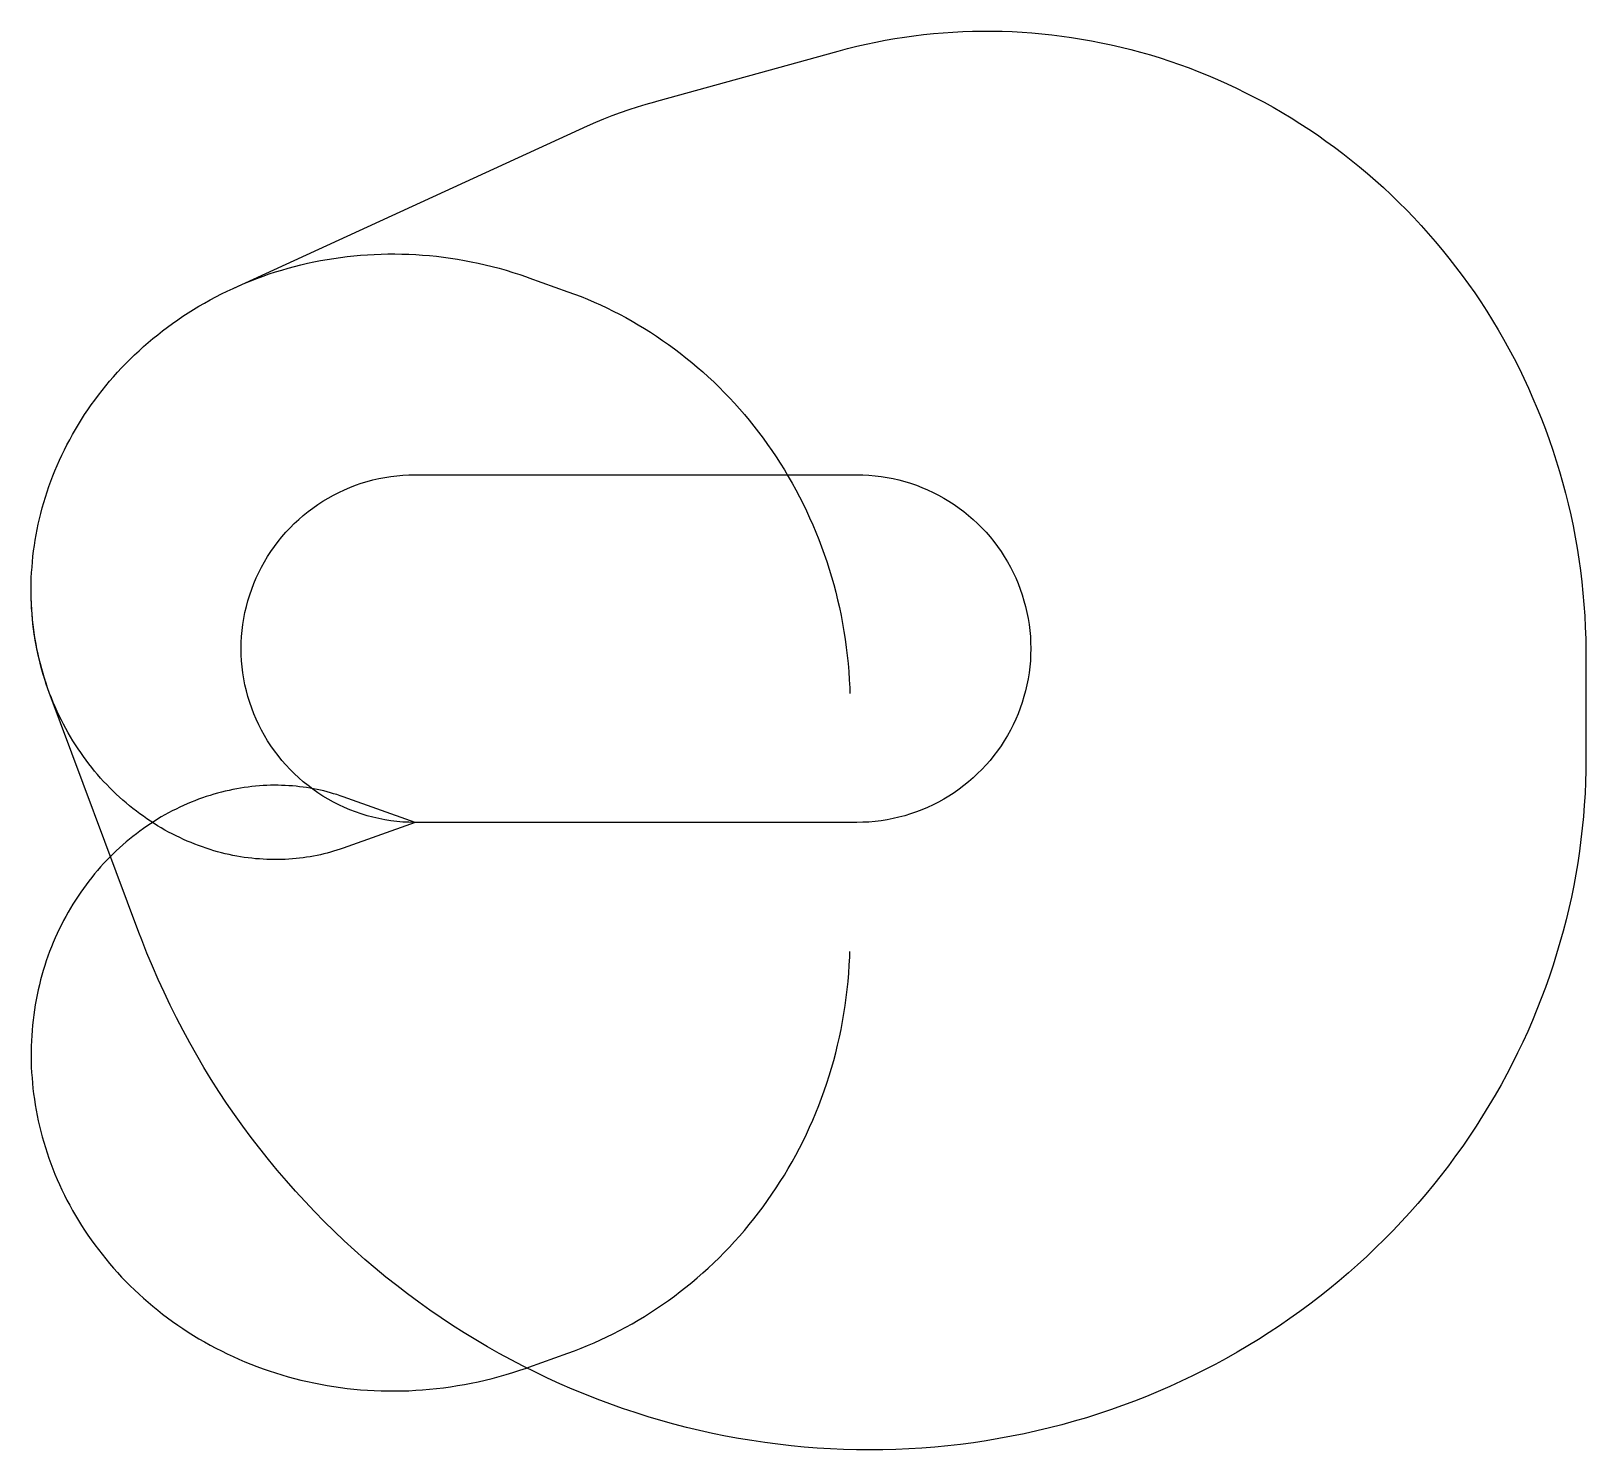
# Model space of a CAD drawing. Header units: metres. Extents: x -5631 to 17172, y -9206 to 11611.
import ezdxf

# ---------------------------------------------------------------- set-up
doc = ezdxf.new("R2010")
doc.units = ezdxf.units.M

msp = doc.modelspace()

# ---------------------------------------------------------------- linework, layer by layer
at = {"layer": 'NorminalTrack', "color": 1}
msp.add_lwpolyline([(0, 0), (0, 0), (-89, 2), (-178, 6), (-267, 14), (-355, 25), (-443, 39), (-530, 56), (-617, 76), (-703, 99), (-788, 125), (-872, 154), (-955, 186), (-1037, 220), (-1118, 258), (-1197, 299), (-1275, 342), (-1351, 388), (-1426, 436), (-1499, 487), (-1570, 541), (-1639, 597), (-1706, 655), (-1772, 716), (-1834, 779), (-1895, 844), (-1954, 911), (-2010, 980), (-2063, 1051), (-2114, 1124), (-2163, 1199), (-2209, 1275), (-2252, 1353), (-2292, 1432), (-2330, 1513), (-2365, 1595), (-2396, 1678), (-2425, 1762), (-2451, 1847), (-2474, 1933), (-2495, 2020), (-2511, 2107), (-2525, 2195), (-2536, 2284), (-2544, 2372), (-2549, 2461), (-2550, 2550), (-2549, 2639), (-2544, 2728), (-2536, 2817), (-2525, 2905), (-2511, 2993), (-2495, 3080), (-2474, 3167), (-2451, 3253), (-2425, 3338), (-2396, 3422), (-2365, 3506), (-2330, 3588), (-2292, 3668), (-2252, 3747), (-2209, 3825), (-2163, 3902), (-2114, 3976), (-2063, 4049), (-2010, 4120), (-1954, 4189), (-1895, 4257), (-1834, 4322), (-1772, 4385), (-1706, 4445), (-1639, 4504), (-1570, 4560), (-1499, 4613), (-1426, 4664), (-1351, 4713), (-1275, 4759), (-1197, 4802), (-1118, 4842), (-1037, 4880), (-955, 4915), (-872, 4947), (-788, 4976), (-703, 5002), (-617, 5025), (-530, 5045), (-443, 5062), (-355, 5076), (-267, 5086), (-178, 5094), (-89, 5099), (0, 5100), (0, 5100), (6480, 5100), (6480, 5100), (6569, 5099), (6657, 5094), (6746, 5086), (6835, 5076), (6922, 5062), (7010, 5045), (7097, 5025), (7183, 5002), (7268, 4976), (7352, 4947), (7435, 4915), (7517, 4880), (7598, 4842), (7677, 4802), (7755, 4759), (7831, 4713), (7906, 4664), (7979, 4613), (8050, 4560), (8119, 4504), (8186, 4445), (8251, 4385), (8314, 4322), (8375, 4257), (8433, 4189), (8489, 4120), (8543, 4049), (8594, 3976), (8642, 3902), (8688, 3825), (8731, 3747), (8772, 3668), (8809, 3588), (8844, 3506), (8876, 3422), (8905, 3338), (8931, 3253), (8954, 3167), (8974, 3080), (8991, 2993), (9005, 2905), (9016, 2817), (9024, 2728), (9028, 2639), (9030, 2550), (9028, 2461), (9024, 2372), (9016, 2284), (9005, 2195), (8991, 2107), (8974, 2020), (8954, 1933), (8931, 1847), (8905, 1762), (8876, 1678), (8844, 1595), (8809, 1513), (8772, 1432), (8731, 1353), (8688, 1275), (8642, 1199), (8594, 1124), (8543, 1051), (8489, 980), (8433, 911), (8375, 844), (8314, 779), (8251, 716), (8186, 655), (8119, 597), (8050, 541), (7979, 487), (7906, 436), (7831, 388), (7755, 342), (7677, 299), (7598, 258), (7517, 220), (7435, 186), (7352, 154), (7268, 125), (7183, 99), (7097, 76), (7010, 56), (6922, 39), (6835, 25), (6746, 14), (6657, 6), (6569, 2), (6480, 0), (0, 0)], dxfattribs=at)
at = {"layer": 'WindSpiral', "color": 5}
for points in [[(0, 0), (-1053, -376), (-1100, -392), (-1147, -408), (-1194, -422), (-1242, -436), (-1290, -449), (-1339, -462), (-1388, -473), (-1438, -484), (-1488, -494), (-1539, -503), (-1590, -511), (-1641, -518), (-1693, -525), (-1745, -531), (-1797, -535), (-1850, -539), (-1903, -542), (-1957, -544), (-2010, -545), (-2064, -545), (-2119, -545), (-2173, -543), (-2228, -540), (-2283, -536), (-2338, -532), (-2393, -526), (-2448, -519), (-2504, -512), (-2560, -503), (-2615, -493), (-2671, -483), (-2727, -471), (-2783, -458), (-2839, -445), (-2895, -430), (-2951, -414), (-3007, -397), (-3063, -379), (-3119, -360), (-3174, -340), (-3230, -319), (-3285, -296), (-3341, -273), (-3396, -249), (-3451, -223), (-3505, -197), (-3560, -169), (-3614, -141), (-3668, -111), (-3722, -80), (-3775, -48), (-3828, -15), (-3880, 19), (-3933, 54), (-3985, 90), (-4036, 127), (-4087, 165), (-4137, 204), (-4187, 244), (-4237, 286), (-4286, 328), (-4334, 371), (-4382, 416), (-4429, 461), (-4476, 507), (-4522, 555), (-4567, 603), (-4612, 652), (-4656, 703), (-4699, 754), (-4742, 806), (-4783, 859), (-4824, 913), (-4864, 968), (-4904, 1024), (-4942, 1081), (-4980, 1139), (-5017, 1197), (-5053, 1257), (-5088, 1317), (-5122, 1378), (-5155, 1440), (-5187, 1502), (-5218, 1566), (-5248, 1630), (-5278, 1695), (-5306, 1761), (-5333, 1827), (-5359, 1894), (-5384, 1962), (-5408, 2031), (-5430, 2100), (-5452, 2170), (-5472, 2240), (-5491, 2311), (-5509, 2383), (-5526, 2455), (-5542, 2528), (-5556, 2601), (-5570, 2675), (-5582, 2749), (-5592, 2824), (-5602, 2899), (-5610, 2974), (-5617, 3050), (-5622, 3126), (-5627, 3203), (-5629, 3280), (-5631, 3357), (-5631, 3435), (-5630, 3512), (-5628, 3590), (-5624, 3669), (-5618, 3747), (-5612, 3825), (-5604, 3904), (-5594, 3983), (-5583, 4062), (-5571, 4141), (-5557, 4220), (-5542, 4299), (-5526, 4377), (-5508, 4456), (-5488, 4535), (-5468, 4614), (-5445, 4692), (-5422, 4771), (-5396, 4849), (-5370, 4927), (-5342, 5005), (-5312, 5083), (-5281, 5160), (-5249, 5237), (-5215, 5314), (-5180, 5390), (-5143, 5466), (-5105, 5541), (-5065, 5616), (-5024, 5691), (-4981, 5765), (-4938, 5838), (-4892, 5911), (-4846, 5984), (-4797, 6055), (-4748, 6126), (-4697, 6197), (-4645, 6267), (-4591, 6336), (-4536, 6404), (-4480, 6472), (-4422, 6538), (-4363, 6604), (-4303, 6669), (-4241, 6733), (-4178, 6797), (-4114, 6859), (-4048, 6921), (-3982, 6981), (-3914, 7040), (-3844, 7099), (-3774, 7156), (-3702, 7213), (-3630, 7268), (-3556, 7322), (-3480, 7375), (-3404, 7426), (-3327, 7477), (-3248, 7526), (-3169, 7574), (-3088, 7621), (-3007, 7667), (-2924, 7711), (-2840, 7754), (-2756, 7795), (-2670, 7836), (-2670, 7836), (2413, 10169), (2531, 10222), (2651, 10273), (2771, 10323), (2893, 10370), (3015, 10415), (3139, 10458), (3264, 10499), (3389, 10537), (3516, 10574), (3544, 10582), (6206, 11317), (6342, 11353), (6479, 11387), (6617, 11419), (6756, 11448), (6895, 11475), (7035, 11500), (7176, 11522), (7317, 11542), (7459, 11559), (7602, 11574), (7745, 11586), (7888, 11596), (8032, 11603), (8176, 11608), (8321, 11611), (8466, 11610), (8611, 11608), (8756, 11602), (8902, 11595), (9047, 11584), (9193, 11571), (9338, 11556), (9484, 11538), (9629, 11517), (9775, 11494), (9920, 11468), (10065, 11440), (10210, 11409), (10354, 11376), (10498, 11340), (10642, 11301), (10785, 11260), (10928, 11216), (11070, 11169), (11211, 11121), (11352, 11069), (11493, 11015), (11632, 10958), (11771, 10899), (11909, 10838), (12046, 10774), (12182, 10707), (12318, 10638), (12452, 10566), (12585, 10492), (12717, 10416), (12848, 10337), (12978, 10255), (13107, 10172), (13234, 10086), (13360, 9997), (13485, 9906), (13608, 9813), (13730, 9718), (13850, 9620), (13969, 9520), (14086, 9418), (14202, 9314), (14316, 9207), (14429, 9098), (14539, 8987), (14648, 8875), (14755, 8759), (14860, 8642), (14963, 8523), (15065, 8402), (15164, 8279), (15262, 8154), (15357, 8027), (15450, 7899), (15542, 7768), (15631, 7636), (15717, 7502), (15802, 7366), (15884, 7229), (15965, 7089), (16042, 6949), (16118, 6806), (16191, 6663), (16262, 6517), (16330, 6371), (16396, 6222), (16459, 6073), (16520, 5922), (16578, 5770), (16633, 5617), (16686, 5462), (16737, 5306), (16785, 5150), (16830, 4992), (16872, 4833), (16912, 4673), (16949, 4512), (16983, 4350), (17014, 4188), (17043, 4025), (17069, 3861), (17092, 3696), (17112, 3531), (17129, 3365), (17143, 3198), (17155, 3031), (17163, 2864), (17169, 2696), (17172, 2528), (17172, 2455), (17172, 930), (17171, 761), (17166, 593), (17159, 424), (17149, 255), (17135, 86), (17119, -83), (17100, -252), (17077, -421), (17052, -590), (17024, -758), (16993, -926), (16959, -1094), (16922, -1262), (16881, -1429), (16838, -1596), (16792, -1762), (16743, -1927), (16691, -2092), (16636, -2256), (16578, -2420), (16518, -2583), (16454, -2745), (16387, -2905), (16318, -3065), (16245, -3225), (16170, -3382), (16092, -3539), (16010, -3695), (15927, -3850), (15840, -4003), (15750, -4155), (15658, -4305), (15563, -4454), (15465, -4602), (15365, -4748), (15262, -4893), (15156, -5036), (15047, -5177), (14936, -5317), (14823, -5455), (14707, -5591), (14588, -5725), (14467, -5857), (14343, -5988), (14217, -6116), (14088, -6242), (13957, -6367), (13824, -6489), (13688, -6609), (13551, -6726), (13410, -6842), (13268, -6955), (13124, -7066), (12977, -7174), (12828, -7280), (12678, -7384), (12525, -7485), (12370, -7584), (12214, -7680), (12055, -7773), (11895, -7864), (11733, -7952), (11569, -8037), (11404, -8119), (11237, -8199), (11068, -8276), (10897, -8350), (10726, -8421), (10552, -8489), (10378, -8555), (10202, -8617), (10024, -8677), (9846, -8733), (9666, -8786), (9485, -8836), (9303, -8883), (9119, -8927), (8935, -8968), (8750, -9006), (8564, -9040), (8377, -9072), (8190, -9100), (8002, -9124), (7813, -9146), (7623, -9164), (7433, -9179), (7242, -9191), (7051, -9199), (6860, -9204), (6668, -9206), (6476, -9204), (6284, -9199), (6092, -9191), (5899, -9179), (5707, -9164), (5514, -9145), (5322, -9123), (5130, -9098), (4938, -9069), (4746, -9037), (4555, -9002), (4364, -8963), (4173, -8921), (3983, -8875), (3794, -8826), (3605, -8774), (3417, -8718), (3230, -8659), (3043, -8597), (2858, -8531), (2673, -8462), (2489, -8389), (2306, -8314), (2125, -8235), (1944, -8152), (1765, -8067), (1587, -7978), (1411, -7886), (1235, -7791), (1062, -7693), (890, -7592), (719, -7487), (550, -7379), (383, -7269), (217, -7155), (53, -7038), (-109, -6918), (-269, -6795), (-427, -6670), (-583, -6541), (-737, -6410), (-888, -6275), (-1038, -6138), (-1185, -5998), (-1331, -5856), (-1473, -5710), (-1614, -5562), (-1752, -5412), (-1887, -5258), (-2020, -5103), (-2151, -4945), (-2279, -4784), (-2404, -4621), (-2526, -4455), (-2646, -4287), (-2763, -4117), (-2877, -3945), (-2988, -3771), (-3096, -3594), (-3202, -3415), (-3304, -3234), (-3403, -3052), (-3499, -2867), (-3592, -2680), (-3682, -2492), (-3769, -2302), (-3852, -2110), (-3932, -1916), (-4009, -1721), (-4050, -1615), (-5364, 1908), (-5389, 1976), (-5412, 2045), (-5435, 2114), (-5456, 2184), (-5476, 2254), (-5495, 2326), (-5513, 2397), (-5530, 2470), (-5545, 2542), (-5559, 2616), (-5572, 2690), (-5584, 2764), (-5594, 2839), (-5604, 2914), (-5611, 2989), (-5618, 3065), (-5623, 3142), (-5627, 3218), (-5630, 3295), (-5631, 3373), (-5631, 3408)], [(0, 0), (-1053, -376), (-1100, -392), (-1147, -408), (-1194, -422), (-1242, -436), (-1290, -449), (-1339, -462), (-1388, -473), (-1438, -484), (-1488, -494), (-1539, -503), (-1590, -511), (-1641, -518), (-1693, -525), (-1745, -531), (-1797, -535), (-1850, -539), (-1903, -542), (-1957, -544), (-2010, -545), (-2064, -545), (-2119, -545), (-2173, -543), (-2228, -540), (-2283, -536), (-2338, -532), (-2393, -526), (-2448, -519), (-2504, -512), (-2560, -503), (-2615, -493), (-2671, -483), (-2727, -471), (-2783, -458), (-2839, -445), (-2895, -430), (-2951, -414), (-3007, -397), (-3063, -379), (-3119, -360), (-3174, -340), (-3230, -319), (-3285, -296), (-3341, -273), (-3396, -249), (-3451, -223), (-3505, -197), (-3560, -169), (-3614, -141), (-3668, -111), (-3722, -80), (-3775, -48), (-3828, -15), (-3880, 19), (-3933, 54), (-3985, 90), (-4036, 127), (-4087, 165), (-4137, 204), (-4187, 244), (-4237, 286), (-4286, 328), (-4334, 371), (-4382, 416), (-4429, 461), (-4476, 507), (-4522, 555), (-4567, 603), (-4612, 652), (-4656, 703), (-4699, 754), (-4742, 806), (-4783, 859), (-4824, 913), (-4864, 968), (-4904, 1024), (-4942, 1081), (-4980, 1139), (-5017, 1197), (-5053, 1257), (-5088, 1317), (-5122, 1378), (-5155, 1440), (-5187, 1502), (-5218, 1566), (-5248, 1630), (-5278, 1695), (-5306, 1761), (-5333, 1827), (-5359, 1894), (-5384, 1962), (-5408, 2031), (-5430, 2100), (-5452, 2170), (-5472, 2240), (-5491, 2311), (-5509, 2383), (-5526, 2455), (-5542, 2528), (-5556, 2601), (-5570, 2675), (-5582, 2749), (-5592, 2824), (-5602, 2899), (-5610, 2974), (-5617, 3050), (-5622, 3126), (-5627, 3203), (-5629, 3280), (-5631, 3357), (-5631, 3435), (-5630, 3512), (-5628, 3590), (-5624, 3669), (-5618, 3747), (-5612, 3825), (-5604, 3904), (-5594, 3983), (-5583, 4062), (-5571, 4141), (-5557, 4220), (-5542, 4299), (-5526, 4377), (-5508, 4456), (-5488, 4535), (-5468, 4614), (-5445, 4692), (-5422, 4771), (-5396, 4849), (-5370, 4927), (-5342, 5005), (-5312, 5083), (-5281, 5160), (-5249, 5237), (-5215, 5314), (-5180, 5390), (-5143, 5466), (-5105, 5541), (-5065, 5616), (-5024, 5691), (-4981, 5765), (-4938, 5838), (-4892, 5911), (-4846, 5984), (-4797, 6055), (-4748, 6126), (-4697, 6197), (-4645, 6267), (-4591, 6336), (-4536, 6404), (-4480, 6472), (-4422, 6538), (-4363, 6604), (-4303, 6669), (-4241, 6733), (-4178, 6797), (-4114, 6859), (-4048, 6921), (-3982, 6981), (-3914, 7040), (-3844, 7099), (-3774, 7156), (-3702, 7213), (-3630, 7268), (-3556, 7322), (-3480, 7375), (-3404, 7426), (-3327, 7477), (-3248, 7526), (-3169, 7574), (-3088, 7621), (-3007, 7667), (-2924, 7711), (-2840, 7754), (-2756, 7795), (-2670, 7836), (-2584, 7874), (-2497, 7912), (-2408, 7948), (-2319, 7982), (-2229, 8015), (-2139, 8047), (-2047, 8077), (-1955, 8105), (-1862, 8132), (-1768, 8158), (-1674, 8181), (-1578, 8204), (-1483, 8224), (-1386, 8243), (-1290, 8261), (-1192, 8276), (-1094, 8290), (-996, 8303), (-897, 8313), (-798, 8322), (-698, 8330), (-598, 8335), (-497, 8339), (-397, 8341), (-296, 8341), (-194, 8340), (-93, 8337), (9, 8331), (111, 8325), (213, 8316), (315, 8306), (417, 8293), (519, 8279), (621, 8263), (723, 8246), (825, 8226), (927, 8205), (1029, 8182), (1131, 8156), (1232, 8130), (1334, 8101), (1434, 8070), (1535, 8038), (1635, 8004), (1667, 7992), (2242, 7787), (2338, 7752), (2434, 7715), (2530, 7676), (2625, 7635), (2719, 7593), (2813, 7549), (2907, 7503), (2999, 7455), (3092, 7406), (3183, 7355), (3274, 7302), (3364, 7247), (3454, 7191), (3543, 7133), (3630, 7073), (3717, 7012), (3804, 6949), (3889, 6884), (3973, 6818), (4057, 6750), (4139, 6681), (4220, 6610), (4301, 6537), (4380, 6463), (4458, 6387), (4535, 6310), (4610, 6231), (4685, 6150), (4758, 6069), (4830, 5985), (4901, 5900), (4970, 5814), (5038, 5727), (5105, 5638), (5170, 5547), (5234, 5456), (5296, 5363), (5357, 5269), (5417, 5173), (5474, 5076), (5531, 4978), (5585, 4879), (5638, 4779), (5690, 4677), (5739, 4574), (5787, 4471), (5834, 4366), (5878, 4260), (5921, 4153), (5962, 4045), (6001, 3937), (6039, 3827), (6074, 3717), (6108, 3605), (6140, 3493), (6170, 3380), (6198, 3266), (6224, 3152), (6248, 3036), (6270, 2921), (6290, 2804), (6309, 2687), (6325, 2569), (6339, 2451), (6351, 2333), (6361, 2213), (6369, 2094), (6375, 1974), (6378, 1892)], [(0, 0), (-1053, 376), (-1100, 392), (-1147, 408), (-1194, 422), (-1242, 436), (-1290, 449), (-1339, 462), (-1388, 473), (-1438, 484), (-1488, 494), (-1539, 503), (-1590, 511), (-1641, 518), (-1693, 525), (-1745, 531), (-1797, 535), (-1850, 539), (-1903, 542), (-1957, 544), (-2010, 545), (-2064, 545), (-2119, 545), (-2173, 543), (-2228, 540), (-2283, 536), (-2338, 532), (-2393, 526), (-2448, 519), (-2504, 512), (-2560, 503), (-2615, 493), (-2671, 483), (-2727, 471), (-2783, 458), (-2839, 445), (-2895, 430), (-2951, 414), (-3007, 397), (-3063, 379), (-3119, 360), (-3174, 340), (-3230, 319), (-3285, 296), (-3341, 273), (-3396, 249), (-3451, 223), (-3505, 197), (-3560, 169), (-3614, 141), (-3668, 111), (-3722, 80), (-3775, 48), (-3828, 15), (-3880, -19), (-3933, -54), (-3985, -90), (-4036, -127), (-4087, -165), (-4137, -204), (-4187, -244), (-4237, -286), (-4286, -328), (-4334, -371), (-4382, -416), (-4429, -461), (-4476, -507), (-4522, -555), (-4567, -603), (-4612, -652), (-4656, -703), (-4699, -754), (-4742, -806), (-4783, -859), (-4824, -913), (-4864, -968), (-4904, -1024), (-4942, -1081), (-4980, -1139), (-5017, -1197), (-5053, -1257), (-5088, -1317), (-5122, -1378), (-5155, -1440), (-5187, -1502), (-5218, -1566), (-5248, -1630), (-5278, -1695), (-5306, -1761), (-5333, -1827), (-5359, -1894), (-5384, -1962), (-5408, -2031), (-5430, -2100), (-5452, -2170), (-5472, -2240), (-5491, -2311), (-5509, -2383), (-5526, -2455), (-5542, -2528), (-5556, -2601), (-5570, -2675), (-5582, -2749), (-5592, -2824), (-5602, -2899), (-5610, -2974), (-5617, -3050), (-5622, -3126), (-5627, -3203), (-5629, -3280), (-5631, -3357), (-5631, -3435), (-5630, -3512), (-5628, -3590), (-5624, -3669), (-5618, -3747), (-5612, -3825), (-5604, -3904), (-5594, -3983), (-5583, -4062), (-5571, -4141), (-5557, -4220), (-5542, -4299), (-5526, -4377), (-5508, -4456), (-5488, -4535), (-5468, -4614), (-5445, -4692), (-5422, -4771), (-5396, -4849), (-5370, -4927), (-5342, -5005), (-5312, -5083), (-5281, -5160), (-5249, -5237), (-5215, -5314), (-5180, -5390), (-5143, -5466), (-5105, -5541), (-5065, -5616), (-5024, -5691), (-4981, -5765), (-4938, -5838), (-4892, -5911), (-4846, -5984), (-4797, -6055), (-4748, -6126), (-4697, -6197), (-4645, -6267), (-4591, -6336), (-4536, -6404), (-4480, -6472), (-4422, -6538), (-4363, -6604), (-4303, -6669), (-4241, -6733), (-4178, -6797), (-4114, -6859), (-4048, -6921), (-3982, -6981), (-3914, -7040), (-3844, -7099), (-3774, -7156), (-3702, -7213), (-3630, -7268), (-3556, -7322), (-3480, -7375), (-3404, -7426), (-3327, -7477), (-3248, -7526), (-3169, -7574), (-3088, -7621), (-3007, -7667), (-2924, -7711), (-2840, -7754), (-2756, -7795), (-2670, -7836), (-2584, -7874), (-2497, -7912), (-2408, -7948), (-2319, -7982), (-2229, -8015), (-2139, -8047), (-2047, -8077), (-1955, -8105), (-1862, -8132), (-1768, -8158), (-1674, -8181), (-1578, -8204), (-1483, -8224), (-1386, -8243), (-1290, -8261), (-1192, -8276), (-1094, -8290), (-996, -8303), (-897, -8313), (-798, -8322), (-698, -8330), (-598, -8335), (-497, -8339), (-397, -8341), (-296, -8341), (-194, -8340), (-93, -8337), (9, -8331), (111, -8325), (213, -8316), (315, -8306), (417, -8293), (519, -8279), (621, -8263), (723, -8246), (825, -8226), (927, -8205), (1029, -8182), (1131, -8156), (1232, -8130), (1334, -8101), (1434, -8070), (1535, -8038), (1635, -8004), (1667, -7992), (2242, -7787), (2338, -7752), (2434, -7715), (2530, -7676), (2625, -7635), (2719, -7593), (2813, -7549), (2907, -7503), (2999, -7455), (3092, -7406), (3183, -7355), (3274, -7302), (3364, -7247), (3454, -7191), (3543, -7133), (3630, -7073), (3717, -7012), (3804, -6949), (3889, -6884), (3973, -6818), (4057, -6750), (4139, -6681), (4220, -6610), (4301, -6537), (4380, -6463), (4458, -6387), (4535, -6310), (4610, -6231), (4685, -6150), (4758, -6069), (4830, -5985), (4901, -5900), (4970, -5814), (5038, -5727), (5105, -5638), (5170, -5547), (5234, -5456), (5296, -5363), (5357, -5269), (5417, -5173), (5474, -5076), (5531, -4978), (5585, -4879), (5638, -4779), (5690, -4677), (5739, -4574), (5787, -4471), (5834, -4366), (5878, -4260), (5921, -4153), (5962, -4045), (6001, -3937), (6039, -3827), (6074, -3717), (6108, -3605), (6140, -3493), (6170, -3380), (6198, -3266), (6224, -3152), (6248, -3036), (6270, -2921), (6290, -2804), (6309, -2687), (6325, -2569), (6339, -2451), (6351, -2333), (6361, -2213), (6369, -2094), (6375, -1974), (6378, -1892)]]:
    msp.add_lwpolyline(points, dxfattribs=at)

doc.saveas('drawing.dxf')
